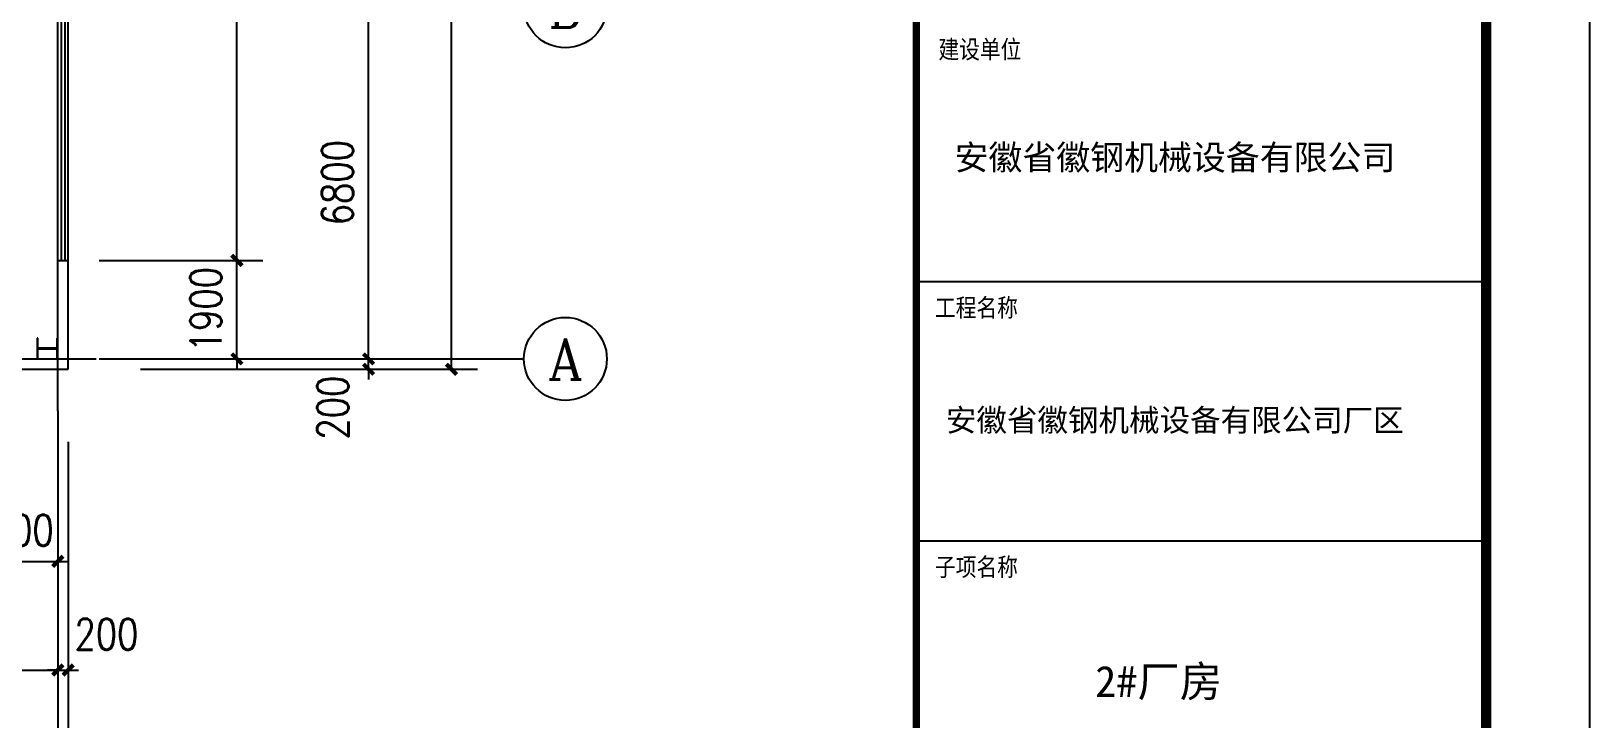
# Model space of a CAD drawing. Extents: x -21908402 to 2288787, y 79687 to 5079726.
# Drawn here: x 2233796 to 2263887, y 338384 to 351646 of the extents above; entities that cross this region are included whole.
import ezdxf
from ezdxf.enums import TextEntityAlignment as Align

# ---------------------------------------------------------------- set-up
doc = ezdxf.new("R2010")
doc.units = 0
doc.header["$LTSCALE"] = 1000
doc.linetypes.add('DOTE', pattern=[2.42, 2, -0.2, 0.02, -0.2])
doc.layers.get('0').update_dxf_attribs({"linetype": 'CONTINUOUS'})
doc.layers.get('DEFPOINTS').update_dxf_attribs({"linetype": 'CONTINUOUS'})
for name, color, linetype in [('1', 140, 'CONTINUOUS'), ('AXIS', 3, 'CONTINUOUS'), ('AXIS_TEXT', 7, 'CONTINUOUS'), ('COLUMN', 9, 'CONTINUOUS'), ('DOTE', 1, 'DOTE'), ('PP-PM-TK', 7, 'CONTINUOUS'), ('PUB_DIM', 3, 'CONTINUOUS'), ('PUB_TEXT', 7, 'CONTINUOUS'), ('PUB_TITLE', 4, 'CONTINUOUS'), ('WALL', 6, 'CONTINUOUS'), ('WINDOW', 94, 'CONTINUOUS')]:
    doc.layers.add(name, color=color, linetype=linetype)
doc.styles.add('-黑体', font='simhei.ttf', dxfattribs={"width": 0.8})
doc.styles.add('_TCH_AXIS', font='COMPLEX', dxfattribs={"bigfont": 'GBCBIG'})
doc.styles.add('COMPLEX', font='COMPLEX')
doc.styles.add('DIM_FONT', font='simplex.shx', dxfattribs={"width": 0.8})
doc.styles.add('TQ', font='txt.shx', dxfattribs={"width": 0.8, "bigfont": 'hztxt.shx'})
doc.dimstyles.new('DIMN200', dxfattribs={"dimscale": 2, "dimtxt": 300, "dimasz": 100, "dimexe": 250, "dimexo": 300, "dimgap": 150, "dimtad": 1, "dimdec": 0, "dimzin": 0, "dimtxsty": 'DIM_FONT', "dimblk": 'ARCHTICK', "dimcen": 0.09, "dimclrt": 7, "dimazin": 3, "dimtfac": 1, "dimtdec": 0, "dimtix": 1, "dimtmove": 0, "dimatfit": 3, "dimtolj": 1, "dimtzin": 0})

# ---------------------------------------------------------------- blocks, each defined once
blk = doc.blocks.new('TKL')
at = {"layer": '1'}
for p, q in [((2296643, 460235), (2307643, 460235)), ((2296643, 455235), (2307643, 455235))]:
    blk.add_line(p, q, dxfattribs=at)
at = {"layer": 'PP-PM-TK', "color": 4, "const_width": 140}
blk.add_lwpolyline([(2296643, 547507), (2296643, 432707)], dxfattribs=at)
at = {"layer": 'PUB_TEXT', "color": 2, "style": 'TQ'}
for s, p in [('建设单位', (2297068, 464500)), ('工程名称', (2297001, 459518)), ('子项名称', (2297001, 454517))]:
    blk.add_text(s, height=400, dxfattribs=at).set_placement(p)
at = {"layer": 'PUB_TITLE', "color": 255, "style": '-黑体'}
for s, height, p in [('安徽省徽钢机械设备有限公司', 480, (2297378, 462391)), ('安徽省徽钢机械设备有限公司厂区', 432, (2297211, 457347)), ('2#厂房', 600, (2300093, 452225))]:
    blk.add_text(s, height=height, dxfattribs=at).set_placement(p)
blk = doc.blocks.new('_ARCHTICK')
at = {"color": 0, "linetype": 'BYBLOCK', "const_width": 0.4}
blk.add_lwpolyline([(-0.5, -0.5), (0.5, 0.5)], dxfattribs=at)
blk = doc.blocks.new('*D231')
at = {"layer": 'DEFPOINTS', "color": 0}
for p in [(2234510, 413025), (2237768, 413025), (2234510, 347225)]:
    blk.add_point(p, dxfattribs=at)
at = {"layer": 'PUB_DIM', "color": 0}
for p, q in [((2235110, 413025), (2238268, 413025)), ((2237768, 347225), (2237768, 413025)), ((2235110, 347225), (2238268, 347225))]:
    blk.add_line(p, q, dxfattribs=at)
at = {"layer": 'PUB_DIM', "color": 0, "xscale": 200, "yscale": 200, "zscale": 200}
for p, rotation in [((2237768, 413025), 90), ((2237768, 347225), 270)]:
    blk.add_blockref('_ARCHTICK', p, dxfattribs=dict(at, rotation=rotation))
at = {"layer": 'PUB_DIM', "color": 7, "insert": (2237168, 380125), "char_height": 600, "attachment_point": 5, "rotation": 90, "style": 'DIM_FONT'}
blk.add_mtext('\\A1;65800', dxfattribs=at)
blk = doc.blocks.new('*D232')
at = {"layer": 'DEFPOINTS', "color": 0}
for p in [(2234510, 347225), (2237768, 347225), (2234510, 345325)]:
    blk.add_point(p, dxfattribs=at)
at = {"layer": 'PUB_DIM', "color": 0}
for p, q in [((2237768, 347225), (2237768, 347425)), ((2235110, 347225), (2238268, 347225)), ((2237768, 345325), (2237768, 347225)), ((2235110, 345325), (2238268, 345325)), ((2237768, 345325), (2237768, 345125))]:
    blk.add_line(p, q, dxfattribs=at)
at = {"layer": 'PUB_DIM', "color": 0, "xscale": 200, "yscale": 200, "zscale": 200}
for p, rotation in [((2237768, 347225), 270), ((2237768, 345325), 90)]:
    blk.add_blockref('_ARCHTICK', p, dxfattribs=dict(at, rotation=rotation))
at = {"layer": 'PUB_DIM', "color": 7, "insert": (2237168, 346275), "char_height": 600, "attachment_point": 5, "rotation": 90, "style": 'DIM_FONT'}
blk.add_mtext('\\A1;1900', dxfattribs=at)
blk = doc.blocks.new('*D241')
at = {"layer": 'DEFPOINTS', "color": 0}
for p in [(2232510, 344828), (2234310, 344828), (2234310, 341421)]:
    blk.add_point(p, dxfattribs=at)
at = {"layer": 'PUB_DIM', "color": 0}
for p, q in [((2232510, 344228), (2232510, 340921)), ((2234310, 344228), (2234310, 340921)), ((2232510, 341421), (2232310, 341421)), ((2232510, 341421), (2234310, 341421)), ((2234310, 341421), (2234510, 341421))]:
    blk.add_line(p, q, dxfattribs=at)
at = {"layer": 'PUB_DIM', "color": 0, "xscale": 200, "yscale": 200, "zscale": 200}
blk.add_blockref('_ARCHTICK', (2232510, 341421), dxfattribs=at)
at = {"layer": 'PUB_DIM', "color": 0, "xscale": 200, "yscale": 200, "zscale": 200, "rotation": 180}
blk.add_blockref('_ARCHTICK', (2234310, 341421), dxfattribs=at)
at = {"layer": 'PUB_DIM', "color": 7, "insert": (2233410, 342021), "char_height": 600, "attachment_point": 5, "style": 'DIM_FONT'}
blk.add_mtext('\\A1;1800', dxfattribs=at)
blk = doc.blocks.new('*D281')
at = {"layer": 'AXIS', "color": 0}
for p, q in [((2227710, 343725), (2227710, 338825)), ((2234310, 343725), (2234310, 338825)), ((2227710, 339325), (2234310, 339325))]:
    blk.add_line(p, q, dxfattribs=at)
at = {"layer": 'DEFPOINTS', "color": 0}
for p in [(2227710, 344325), (2234310, 344325), (2234310, 339325)]:
    blk.add_point(p, dxfattribs=at)
at = {"layer": 'AXIS', "color": 0, "xscale": 200, "yscale": 200, "zscale": 200, "rotation": 180}
blk.add_blockref('_ARCHTICK', (2227710, 339325), dxfattribs=at)
at = {"layer": 'AXIS', "color": 0, "xscale": 200, "yscale": 200, "zscale": 200}
blk.add_blockref('_ARCHTICK', (2234310, 339325), dxfattribs=at)
at = {"layer": 'AXIS', "color": 7, "insert": (2231010, 339925), "char_height": 600, "attachment_point": 5, "style": 'DIM_FONT'}
blk.add_mtext('\\A1;6600', dxfattribs=at)
blk = doc.blocks.new('*D282')
at = {"layer": 'AXIS', "color": 0}
for p, q in [((2234310, 343725), (2234310, 338825)), ((2234510, 343725), (2234510, 338825)), ((2234310, 339325), (2234110, 339325)), ((2234310, 339325), (2234510, 339325)), ((2234510, 339325), (2234710, 339325))]:
    blk.add_line(p, q, dxfattribs=at)
at = {"layer": 'DEFPOINTS', "color": 0}
for p in [(2234310, 344325), (2234510, 344325), (2234510, 339325)]:
    blk.add_point(p, dxfattribs=at)
at = {"layer": 'AXIS', "color": 0, "xscale": 200, "yscale": 200, "zscale": 200}
blk.add_blockref('_ARCHTICK', (2234310, 339325), dxfattribs=at)
at = {"layer": 'AXIS', "color": 0, "xscale": 200, "yscale": 200, "zscale": 200, "rotation": 180}
blk.add_blockref('_ARCHTICK', (2234510, 339325), dxfattribs=at)
at = {"layer": 'AXIS', "color": 7, "insert": (2235250, 340015), "char_height": 600, "attachment_point": 5, "style": 'DIM_FONT'}
blk.add_mtext('\\A1;200', dxfattribs=at)
blk = doc.blocks.new('*D283')
at = {"layer": 'AXIS', "color": 0}
for p, q in [((2120110, 343725), (2120110, 337225)), ((2234510, 343725), (2234510, 337225)), ((2120110, 337725), (2234510, 337725))]:
    blk.add_line(p, q, dxfattribs=at)
at = {"layer": 'DEFPOINTS', "color": 0}
for p in [(2120110, 344325), (2234510, 344325), (2234510, 337725)]:
    blk.add_point(p, dxfattribs=at)
at = {"layer": 'AXIS', "color": 0, "xscale": 200, "yscale": 200, "zscale": 200, "rotation": 180}
blk.add_blockref('_ARCHTICK', (2120110, 337725), dxfattribs=at)
at = {"layer": 'AXIS', "color": 0, "xscale": 200, "yscale": 200, "zscale": 200}
blk.add_blockref('_ARCHTICK', (2234510, 337725), dxfattribs=at)
at = {"layer": 'AXIS', "color": 7, "insert": (2177310, 338325), "char_height": 600, "attachment_point": 5, "style": 'DIM_FONT'}
blk.add_mtext('\\A1;114400', dxfattribs=at)
blk = doc.blocks.new('*D284')
at = {"layer": 'AXIS', "color": 0}
for p, q in [((2240310, 345325), (2240310, 345525)), ((2235910, 345325), (2240810, 345325)), ((2240310, 345125), (2240310, 345325)), ((2235910, 345125), (2240810, 345125)), ((2240310, 345125), (2240310, 344925))]:
    blk.add_line(p, q, dxfattribs=at)
at = {"layer": 'DEFPOINTS', "color": 0}
for p in [(2235310, 345325), (2240310, 345325), (2235310, 345125)]:
    blk.add_point(p, dxfattribs=at)
at = {"layer": 'AXIS', "color": 0, "xscale": 200, "yscale": 200, "zscale": 200}
for p, rotation in [((2240310, 345325), 270), ((2240310, 345125), 90)]:
    blk.add_blockref('_ARCHTICK', p, dxfattribs=dict(at, rotation=rotation))
at = {"layer": 'AXIS', "color": 7, "insert": (2239620, 344385), "char_height": 600, "attachment_point": 5, "rotation": 90, "style": 'DIM_FONT'}
blk.add_mtext('\\A1;200', dxfattribs=at)
blk = doc.blocks.new('*D285')
at = {"layer": 'AXIS', "color": 0}
for p, q in [((2235910, 352125), (2240810, 352125)), ((2240310, 345325), (2240310, 352125)), ((2235910, 345325), (2240810, 345325))]:
    blk.add_line(p, q, dxfattribs=at)
at = {"layer": 'DEFPOINTS', "color": 0}
for p in [(2235310, 352125), (2240310, 352125), (2235310, 345325)]:
    blk.add_point(p, dxfattribs=at)
at = {"layer": 'AXIS', "color": 0, "xscale": 200, "yscale": 200, "zscale": 200}
for p, rotation in [((2240310, 352125), 90), ((2240310, 345325), 270)]:
    blk.add_blockref('_ARCHTICK', p, dxfattribs=dict(at, rotation=rotation))
at = {"layer": 'AXIS', "color": 7, "insert": (2239710, 348725), "char_height": 600, "attachment_point": 5, "rotation": 90, "style": 'DIM_FONT'}
blk.add_mtext('\\A1;6800', dxfattribs=at)
blk = doc.blocks.new('*D296')
at = {"layer": 'AXIS', "color": 0}
for p, q in [((2235910, 415125), (2242410, 415125)), ((2241910, 345125), (2241910, 415125)), ((2235910, 345125), (2242410, 345125))]:
    blk.add_line(p, q, dxfattribs=at)
at = {"layer": 'DEFPOINTS', "color": 0}
for p in [(2235310, 415125), (2241910, 415125), (2235310, 345125)]:
    blk.add_point(p, dxfattribs=at)
at = {"layer": 'AXIS', "color": 0, "xscale": 200, "yscale": 200, "zscale": 200}
for p, rotation in [((2241910, 415125), 90), ((2241910, 345125), 270)]:
    blk.add_blockref('_ARCHTICK', p, dxfattribs=dict(at, rotation=rotation))
at = {"layer": 'AXIS', "color": 7, "insert": (2241310, 380125), "char_height": 600, "attachment_point": 5, "rotation": 90, "style": 'DIM_FONT'}
blk.add_mtext('\\A1;70000', dxfattribs=at)
blk = doc.blocks.new('_AXISO')
blk.add_circle((0, 0), 0.5)
at = {"layer": 'AXIS_TEXT', "style": 'COMPLEX', "width": 1.041667}
blk.add_attdef('A', text='', height=0.56, dxfattribs=at).set_placement((-0.25, -0.28), (0.25, -0.28), align=Align.FIT)
blk = doc.blocks.new('$WINLIB2D$00000001')
at = {"color": 0}
for points in [[(-0.5, 0.5), (-0.5, -0.5)], [(-0.5, 0.5), (0.5, 0.5)], [(0.5, 0.16667), (-0.5, 0.16667)], [(0.5, -0.16667), (-0.5, -0.16667)], [(-0.5, -0.5), (0.5, -0.5)]]:
    blk.add_lwpolyline(points, dxfattribs=at)

msp = doc.modelspace()

# ---------------------------------------------------------------- linework, layer by layer
at = {"layer": 'AXIS'}
for p, q in [((2235310, 345325.2), (2243310, 345325.2)), ((2234310, 344325.2), (2234310, 336325.2))]:
    msp.add_line(p, q, dxfattribs=at)
at = {"layer": 'COLUMN'}
for p, q in [((2233926, 345725.2), (2233910, 345725.2)), ((2233910, 345725.2), (2233910, 345325.2)), ((2233926, 345530.2), (2233926, 345725.2)), ((2234294, 345530.2), (2233926, 345530.2)), ((2233926, 345520.2), (2234294, 345520.2)), ((2233926, 345325.2), (2233926, 345520.2)), ((2234310, 345725.2), (2234294, 345725.2)), ((2234294, 345725.2), (2234294, 345530.2)), ((2234294, 345520.2), (2234294, 345325.2)), ((2234310, 345325.2), (2234310, 345725.2)), ((2233910, 345325.2), (2233926, 345325.2)), ((2234294, 345325.2), (2234310, 345325.2))]:
    msp.add_line(p, q, dxfattribs=at)
at = {"layer": 'DOTE'}
for p, q in [((2234310, 344325.2), (2234310, 415925.2)), ((2119310, 345325.2), (2235310, 345325.2))]:
    msp.add_line(p, q, dxfattribs=at)
at = {"layer": 'PUB_TITLE'}
msp.add_lwpolyline([(2095686.8, 317287.5), (2263886.8, 317287.5), (2263886.8, 436087.5), (2095686.8, 436087.5)], close=True, dxfattribs=at)
at = {"layer": 'PUB_TITLE', "const_width": 200}
msp.add_lwpolyline([(2100686.8, 319287.5), (2261886.8, 319287.5), (2261886.8, 434087.5), (2100686.8, 434087.5)], close=True, dxfattribs=at)
at = {"layer": 'WALL'}
for p, q in [((2234510, 345125.2), (2234510, 352125.2)), ((2234310, 345725.2), (2234310, 351925.2)), ((2227810, 345325.2), (2233910, 345325.2)), ((2233926, 345325.2), (2234294, 345325.2)), ((2227710, 345125.2), (2234510, 345125.2))]:
    msp.add_line(p, q, dxfattribs=at)

# ---------------------------------------------------------------- block references
msp.add_blockref('TKL', (-45755.9, -113419.2))
at = {"layer": 'AXIS'}
ref = msp.add_blockref('_AXISO', (2244110, 352125.2), dxfattribs=dict(at, xscale=1600, yscale=1600, zscale=1600))
ref.add_attrib('A', 'B', dxfattribs={"layer": 'AXIS_TEXT', "height": 812.8, "style": '_TCH_AXIS'}).set_placement((2243781, 351718.8), (2244439, 351718.8), align=Align.FIT)
ref = msp.add_blockref('_AXISO', (2244110, 345325.2), dxfattribs=dict(at, xscale=1600, yscale=1600, zscale=1600))
ref.add_attrib('A', 'A', dxfattribs={"layer": 'AXIS_TEXT', "height": 793, "style": '_TCH_AXIS'}).set_placement((2243770.2, 344928.7), (2244449.9, 344928.7), align=Align.FIT)
at = {"layer": 'WINDOW', "xscale": 65800, "yscale": 200, "zscale": 65800, "rotation": 90}
msp.add_blockref('$WINLIB2D$00000001', (2234410, 380125.2), dxfattribs=at)

# ---------------------------------------------------------------- dimensions: what is measured, and where the dimension line sits
at = {"layer": 'AXIS'}
for p1, p2, distance, picture, middle in [((2235310, 345125.2), (2235310, 415125.2), -6600, '*D296', (2241310, 380125.2)), ((2235310, 345325.2), (2235310, 352125.2), -5000, '*D285', (2239710, 348725.2)), ((2120110, 344325.2), (2234510, 344325.2), -6600, '*D283', (2177310, 338325.2)), ((2227710, 344325.2), (2234310, 344325.2), -5000, '*D281', (2231010, 339925.2))]:
    dim = msp.add_aligned_dim(p1=p1, p2=p2, distance=distance, dimstyle='DIMN200', dxfattribs=at)
    dim.commit()
    dim.dimension.update_dxf_attribs({"geometry": picture, "text_midpoint": middle})
for base, p1, p2, angle, picture, middle in [((2240310, 345325.2), (2235310, 345125.2), (2235310, 345325.2), 90, '*D284', (2239620, 344385.2)), ((2234510, 339325.2), (2234310, 344325.2), (2234510, 344325.2), 0, '*D282', (2235250, 340015.2))]:
    dim = msp.add_linear_dim(base=base, p1=p1, p2=p2, angle=angle, dimstyle='DIMN200', dxfattribs=at)
    dim.commit()
    dim.dimension.update_dxf_attribs({"geometry": picture, "text_midpoint": middle, "dimtype": 129})
at = {"layer": 'PUB_DIM'}
for p1, p2, distance, picture, middle in [((2234510, 347225.2), (2234510, 413025.2), -3258.4, '*D231', (2237168.4, 380125.2)), ((2234510, 345325.2), (2234510, 347225.2), -3258.4, '*D232', (2237168.4, 346275.2)), ((2232510, 344827.8), (2234310, 344827.8), -3406.3, '*D241', (2233410, 342021.5))]:
    dim = msp.add_aligned_dim(p1=p1, p2=p2, distance=distance, dimstyle='DIMN200', dxfattribs=at)
    dim.commit()
    dim.dimension.update_dxf_attribs({"geometry": picture, "text_midpoint": middle})

doc.saveas('drawing.dxf')
